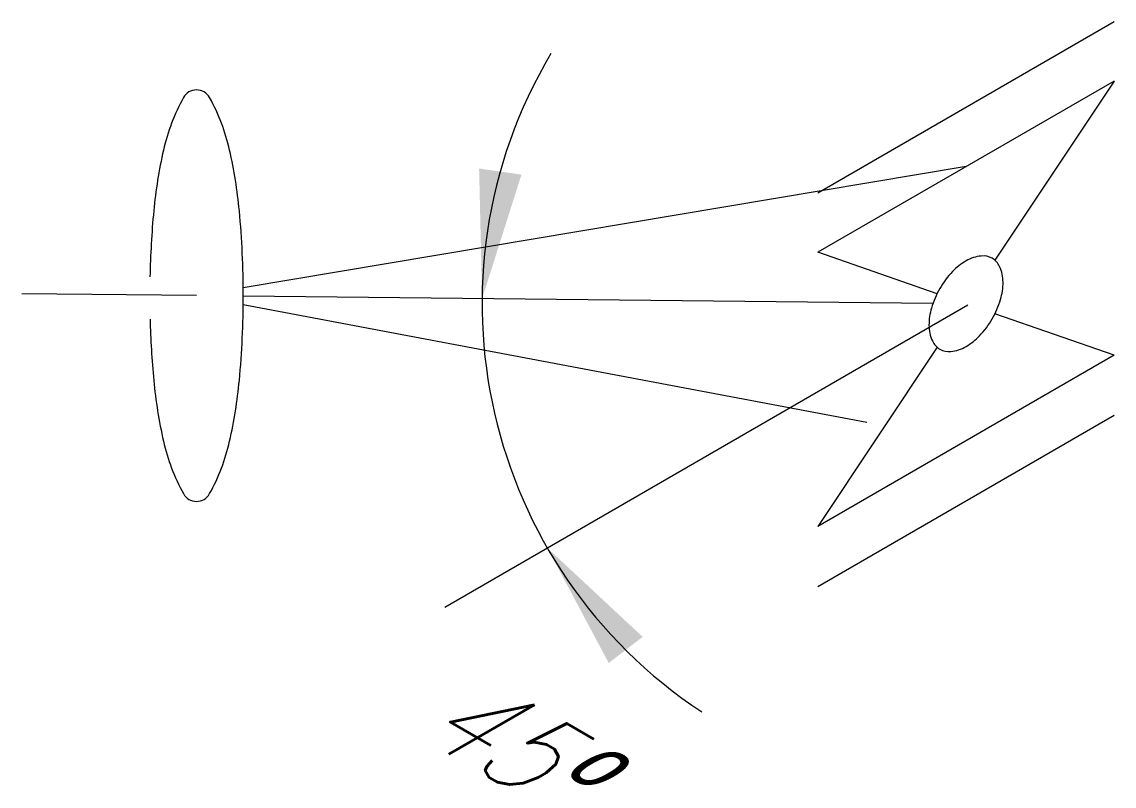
# Model space of a CAD drawing. Header units: millimetres. Extents: x -9991.8 to -9990.52, y -75.02 to -74.12.
import ezdxf

# ---------------------------------------------------------------- set-up
doc = ezdxf.new("R2010")
doc.units = ezdxf.units.MM
doc.layers.add('Tub_iso_válvulas', color=2, linetype='Continuous')
doc.styles.add('ISOPOS80', font='ROMANSBR', dxfattribs={"width": 0.85, "oblique": 30, "height": 2})

msp = doc.modelspace()

# ---------------------------------------------------------------- linework, layer by layer
at = {"layer": 'Tub_iso_válvulas'}
for p, q in [((-9990.5247, -74.1224), (-9990.8711, -74.3224)), ((-9990.5247, -74.1915), (-9990.8711, -74.3915)), ((-9990.5247, -74.1915), (-9990.6641, -74.4009)), ((-9990.7317, -74.4399), (-9990.8711, -74.3915)), ((-9990.5247, -74.5118), (-9990.6641, -74.4634)), ((-9990.7317, -74.5024), (-9990.8711, -74.7118)), ((-9990.5247, -74.5118), (-9990.8711, -74.7118)), ((-9990.5247, -74.5822), (-9990.8711, -74.7822))]:
    msp.add_line(p, q, dxfattribs=at)
at = {"layer": 'Tub_iso_válvulas', "color": 1}
for p, q in [((-9990.6979, -74.2915), (-9991.5428, -74.433)), ((-9991.5975, -74.4422), (-9991.8017, -74.44)), ((-9990.7365, -74.4512), (-9991.5428, -74.4428)), ((-9991.5428, -74.4525), (-9990.814, -74.5899)), ((-9990.6958, -74.4534), (-9991.3073, -74.8065))]:
    msp.add_line(p, q, dxfattribs=at)
for points in [[(-9991.5975, -74.2018, 0.273671), (-9991.6128, -74.2109, 0.069756), (-9991.6361, -74.2722, 0.032447), (-9991.6475, -74.3431, 0.018311), (-9991.6519, -74.4203, 0.023495)], [(-9991.6518, -74.4695, 0.017033), (-9991.6475, -74.5412, 0.032447), (-9991.6361, -74.6122, 0.069756), (-9991.6128, -74.6735, 0.273671), (-9991.5975, -74.6826, 0.273671), (-9991.5821, -74.6735, 0.069756), (-9991.5588, -74.6122, 0.032447), (-9991.5474, -74.5412, 0.023495), (-9991.5428, -74.4422, 0.023495), (-9991.5474, -74.3431, 0.032447), (-9991.5588, -74.2722, 0.069756), (-9991.5821, -74.2109, 0.273671), (-9991.5975, -74.2018, 0.273671)]]:
    msp.add_lwpolyline(points, format="xyb", dxfattribs=at)
at = {"layer": 'Tub_iso_válvulas'}
msp.add_lwpolyline([(-9990.7285, -74.434, 0.058752), (-9990.7383, -74.4567, 0.072341), (-9990.7412, -74.4766, 0.106617), (-9990.7372, -74.4951, 0.156851), (-9990.7285, -74.5047, 0.156851), (-9990.7158, -74.5074, 0.106617), (-9990.6979, -74.5016, 0.072341), (-9990.6821, -74.4892, 0.058752), (-9990.6673, -74.4693, 0.058752), (-9990.6575, -74.4466, 0.072341), (-9990.6546, -74.4266, 0.106617), (-9990.6586, -74.4082, 0.156851), (-9990.6673, -74.3986, 0.156851), (-9990.68, -74.3959, 0.106617), (-9990.6979, -74.4016, 0.072341), (-9990.7137, -74.4141, 0.058752)], format="xyb", close=True, dxfattribs=at)
at = {"layer": 'Tub_iso_válvulas', "color": 1}
msp.add_arc((-9990.6928, -74.4517), 0.5708, 149.1978, 236.6482, dxfattribs=at)
for points in [[(-9991.2176, -74.3008), (-9991.2671, -74.2937), (-9991.2636, -74.4457)], [(-9991.1156, -74.8713), (-9991.0759, -74.8408), (-9991.1872, -74.7371)]]:
    msp.add_solid(points, dxfattribs=at)

# ---------------------------------------------------------------- texts
at = {"layer": 'Tub_iso_válvulas', "style": 'ISOPOS80', "oblique": 30, "width": 0.85}
msp.add_attdef('45º', (-9991.3435, -74.9542), '45%%D', height=0.1, rotation=330, dxfattribs=at)

doc.saveas('drawing.dxf')
